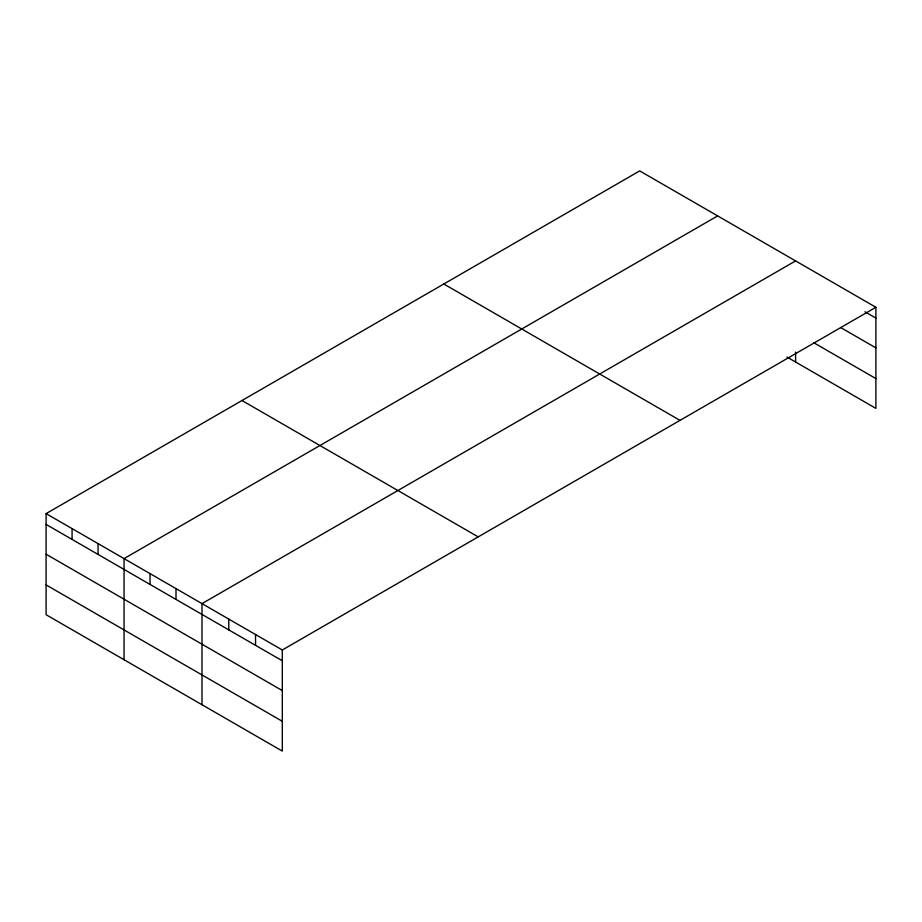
<?xml version="1.0" encoding="UTF-8"?>
<svg xmlns="http://www.w3.org/2000/svg" width="922" height="922" viewBox="0 0 922 922"><rect width="100%" height="100%" fill="white"/><g stroke="black" fill="none" stroke-linecap="round" stroke-linejoin="round"><path stroke-width="1.38" d="M875.9 307.28L639.695 170.904L46.1 513.612L46.1 614.72L282.305 751.096L282.305 649.987L875.9 307.28L875.9 408.388L786.927 357.021M717.639 215.909L124.044 558.617L124.044 659.726M795.594 260.914L201.999 603.622L201.999 704.731M864.951 311.763L875.9 318.09M840.61 327.517L875.9 347.882M813.838 342.765L875.9 378.585M443.805 283.999L680.01 420.374M241.99 400.517L478.195 536.892M46.1 513.612L282.305 649.987M46.1 524.422L282.305 660.797M46.1 554.214L282.305 690.59M46.1 584.917L282.305 721.292M795.594 352.089L795.594 362.023M255.544 634.532L255.544 645.342M228.771 619.077L228.771 629.887M176.01 588.616L176.01 599.427M150.032 573.622L150.032 584.421M98.066 543.611L98.066 554.422M72.077 528.617L72.077 539.416"/></g></svg>
